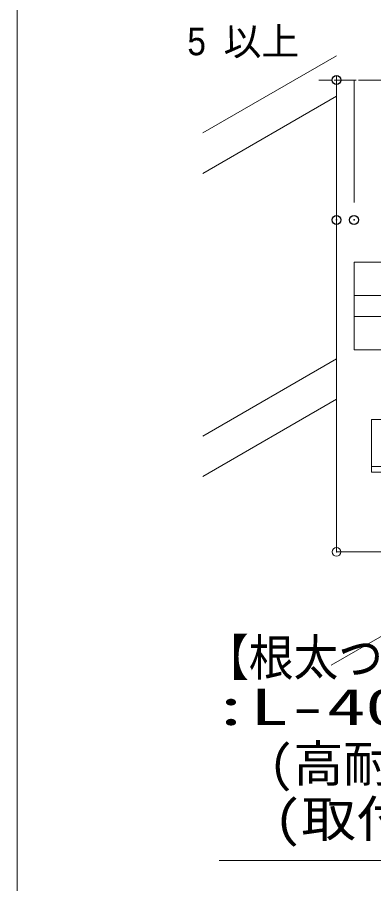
# Model space of a CAD drawing. Units: millimetres, scale not verified. Extents: x -4750 to 4750, y -3000 to 3000.
# Drawn here: x -1401.3 to -1299.5, y 1030.4 to 1278 of the extents above; entities that cross this region are included whole.
import ezdxf
from ezdxf.enums import TextEntityAlignment as Align

# ---------------------------------------------------------------- set-up
doc = ezdxf.new("R2010")
doc.units = ezdxf.units.MM
doc.header["$LTSCALE"] = 5
doc.header["$PDMODE"] = 32
doc.header["$PDSIZE"] = 2.5
for name, color, linetype, lineweight in [('0-0_デッキ', 7, 'Continuous', 9), ('0-2_根太', 7, 'Continuous', 9), ('0-3_一般', 7, 'Continuous', 9), ('0-4_0', 7, 'Continuous', 9), ('0-6_文字', 7, 'Continuous', 9), ('0-7_寸法', 7, 'Continuous', 9)]:
    doc.layers.add(name, color=color, linetype=linetype, lineweight=lineweight)
doc.layers.add('0-9_Defpoints', color=7, linetype='Continuous')
doc.styles.add('Osaka', font='')
doc.styles.add('ＭＳ ゴシック', font='')
doc.styles.get('Osaka').set_extended_font_data('Osaka')
doc.styles.get('ＭＳ ゴシック').set_extended_font_data('MS Gothic')

# ---------------------------------------------------------------- blocks, each defined once
blk = doc.blocks.new('_DOT')
at = {"layer": '0-4_0'}
for p, q in [((-10, 0), (-20, 0)), ((-5, 0), (5, 0))]:
    blk.add_line(p, q, dxfattribs=at)
blk = doc.blocks.new('グループ-20-1')
at = {"layer": '0-4_0'}
for p, q in [((3398, 4714.4), (7427.3, 4714.4)), ((3398, 4414.4), (3398, 4714.4)), ((3398, 4446.4), (7427.3, 4446.4)), ((3398, 4414.4), (7427.3, 4414.4))]:
    blk.add_line(p, q, dxfattribs=at)

msp = doc.modelspace()

# ---------------------------------------------------------------- linework, layer by layer
at = {"layer": '0-0_デッキ'}
for p, q in [((-1305.1, 1208.034), (-1098.657, 1208.034)), ((-1305.1, 1208.034), (-1305.1, 1183.034)), ((-1305.1, 1208.034), (-1305.1, 1183.034)), ((-1305.1, 1198.534), (-1098.657, 1198.534)), ((-1305.1, 1192.534), (-1098.657, 1192.534)), ((-1305.1, 1192.534), (-1098.657, 1192.534)), ((-1305.1, 1183.034), (-1098.657, 1183.034))]:
    msp.add_line(p, q, dxfattribs=at)
at = {"layer": '0-2_根太', "color": 4}
msp.add_point((-1310.1, 1125.234), dxfattribs=at)
at = {"layer": '0-3_一般'}
for p, q in [((-1401.312, 972.679), (-1401.312, 1289.813)), ((-1310.1, 1125.234), (-1310.1, 1261.288)), ((-1058.214, 1125.234), (-1310.1, 1125.234))]:
    msp.add_line(p, q, dxfattribs=at)
at = {"layer": '0-3_一般', "color": 134}
for p, q in [((-1310.1, 1267.003), (-1348.279, 1244.96)), ((-1310.1, 1255.456), (-1348.279, 1233.413)), ((-1310.1, 1180.4), (-1348.279, 1158.357)), ((-1310.1, 1168.853), (-1348.279, 1146.81)), ((-1255.651, 1125.234), (-1311.663, 1092.895))]:
    msp.add_line(p, q, dxfattribs=at)
at = {"layer": '0-6_文字'}
msp.add_line((-1181.397, 1037.067), (-1343.675, 1037.067), dxfattribs=at)
at = {"layer": '0-7_寸法'}
for p, q in [((-1312.603, 1260.096), (-1315.107, 1260.096)), ((-1310.1, 1225.096), (-1310.1, 1260.096)), ((-1305.1, 1260.096), (-1310.1, 1260.096)), ((-1305.1, 1225.096), (-1305.1, 1260.096)), ((-1305.1, 1225.096), (-1305.1, 1260.096)), ((-1302.596, 1260.096), (-1232.603, 1260.096)), ((-1302.596, 1260.096), (-1300.092, 1260.096))]:
    msp.add_line(p, q, dxfattribs=at)
at = {"layer": '0-9_Defpoints'}
for p in [(-1310.1, 1260.096), (-1310.1, 1220.096), (-1305.1, 1220.096)]:
    msp.add_point(p, dxfattribs=at)

# ---------------------------------------------------------------- block references
at = {"layer": '0-4_0', "xscale": 0.05, "yscale": 0.05}
msp.add_blockref('グループ-20-1', (-1470, 927.316), dxfattribs=at)
at = {"layer": '0-7_寸法', "xscale": 0.1251862, "yscale": 0.1251862}
msp.add_blockref('_DOT', (-1310.1, 1260.096), dxfattribs=at)
at = {"layer": '0-7_寸法', "xscale": 0.1251862, "yscale": 0.1251862, "rotation": 180}
msp.add_blockref('_DOT', (-1305.1, 1260.096), dxfattribs=at)
msp.add_blockref('_DOT', (-1305.1, 1260.096), dxfattribs=at)

# ---------------------------------------------------------------- texts
at = {"layer": '0-6_文字', "style": 'ＭＳ ゴシック'}
for s, height, width, p in [('【根太つなぎ】', 10.41, 0.9, (-1347.933, 1086.778)), (':L-40x15xt1.6', 10.41, 1.55, (-1345.743, 1072.644)), ('\u3000(取付ピッチ@1200程度)', 10.45, 1.1, (-1343.675, 1040.621))]:
    msp.add_text(s, height=height, dxfattribs=dict(at, width=width)).set_placement(p, align=Align.BOTTOM_LEFT)
msp.add_text('\u3000(高耐食めっき鋼板)', height=10.41, dxfattribs=at).set_placement((-1343.675, 1056.408), align=Align.BOTTOM_LEFT)
at = {"layer": '0-7_寸法', "style": 'Osaka', "width": 0.9}
msp.add_text('5', height=7.918, dxfattribs=at).set_placement((-1352.72, 1264.808), align=Align.BOTTOM_LEFT)
at = {"layer": '0-7_寸法', "style": 'Osaka'}
msp.add_text('以上', height=7.918, dxfattribs=at).set_placement((-1342.378, 1264.808), align=Align.BOTTOM_LEFT)

doc.saveas('drawing.dxf')
